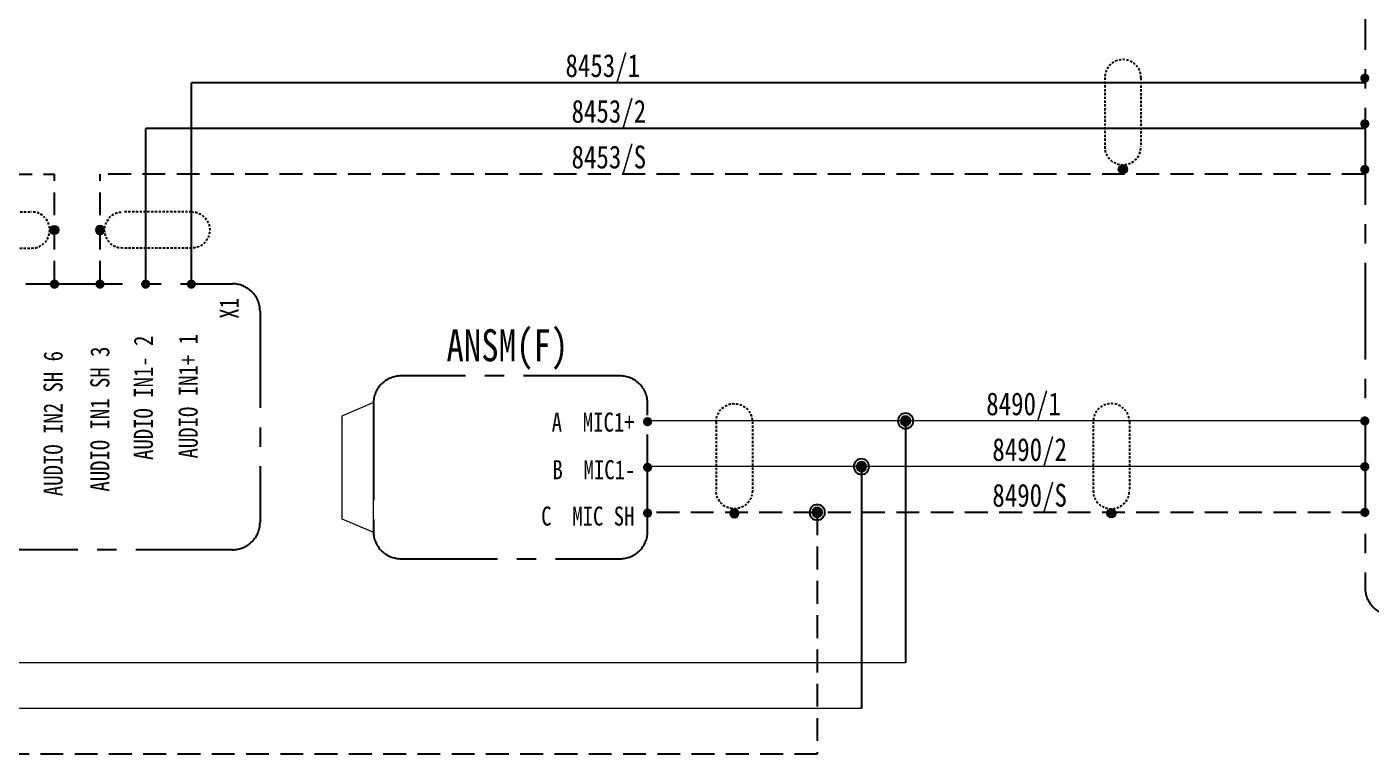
# Model space of a CAD drawing. Header units: millimetres. Extents: x 1204 to 1763, y -128 to 303.
# Drawn here: x 1556.4 to 1644.6, y -57.3 to -9.6 of the extents above; entities that cross this region are included whole.
import ezdxf
from ezdxf.enums import TextEntityAlignment as Align

# ---------------------------------------------------------------- set-up
doc = ezdxf.new("R2010")
doc.units = ezdxf.units.MM
doc.linetypes.add('CENTER', pattern=[50.8, 31.75, -6.35, 6.35, -6.35])
doc.linetypes.add('HIDDEN', pattern=[0.375, 0.25, -0.125])
for name, color, linetype, lineweight in [('1', 7, 'Continuous', 15), ('7', 7, 'Continuous', 15), ('LINE', 7, 'Continuous', 15), ('TEXT', 7, 'Continuous', 15)]:
    doc.layers.add(name, color=color, linetype=linetype, lineweight=lineweight)
for name, color, linetype in [('AUDIO+', 26, 'Continuous'), ('AUDIO-', 30, 'Continuous'), ('SHIELD', 41, 'Continuous')]:
    doc.layers.add(name, color=color, linetype=linetype)
doc.styles.add('ROMANS', font='txt', dxfattribs={"height": 0.2})

# ---------------------------------------------------------------- blocks, each defined once
blk = doc.blocks.new('BALL')
at = {"layer": 'LINE'}
h = blk.add_hatch(color=256, dxfattribs=at)
h.paths.add_polyline_path([(203.75, 320.229, 0.41419), (203.5, 319.979), (203.75, 319.979)])
h.paths.add_polyline_path([(203.75, 320.229), (203.75, 319.979), (204, 319.979, 0.41419)])
h.paths.add_polyline_path([(204, 319.979, 0.00002), (204, 319.979), (203.5, 319.979, 1.00004)])
blk.add_circle((203.75, 319.979), 0.25, dxfattribs=at)
blk = doc.blocks.new('A$C38FC7A60')
at = {"layer": 'SHIELD', "linetype": 'HIDDEN'}
for p, q in [((-1.98, 10), (-1.98, 2.5)), ((0, 0), (0, 0.52))]:
    blk.add_line(p, q, dxfattribs=at)
for points in [[(-1.98, 10), (-1.98, 10), (-1.94, 10.52), (-1.94, 10.52), (-1.23, 12.78), (1.93, 12.35), (1.98, 10), (1.98, 10), (1.98, 2.5), (1.98, 2.5)], [(1.98, 2.5), (1.98, 2.5), (1.94, 1.98), (1.94, 1.98), (1.34, 0.01), (-1.34, 0.01), (-1.94, 1.98), (-1.94, 1.98), (-1.98, 2.5), (-1.98, 2.5)]]:
    blk.add_open_spline(points, degree=3, knots=[0, 0, 0, 0, 1, 1, 1, 2, 2, 2, 3, 3, 3, 3], dxfattribs=at)
at = {"layer": 'SHIELD', "linetype": 'HIDDEN', "xscale": -2, "yscale": 2, "zscale": 2}
blk.add_blockref('BALL', (407.5, -639.96), dxfattribs=at)
blk = doc.blocks.new('WDDOT')
for radius in [0.72, 0.449, 0.223]:
    blk.add_circle((0, 0), radius)

msp = doc.modelspace()

# ---------------------------------------------------------------- linework, layer by layer
for p, q in [((1614.07, -35.462), (1614.07, -51.329)), ((1611.171, -38.462), (1611.171, -54.329))]:
    msp.add_line(p, q)
at = {"color": 1, "linetype": 'CENTER', "ltscale": 0.2}
for points in [[(1679.379, 261.197), (1646.04, 261.197, 0.414214), (1644.24, 259.397), (1644.24, -46.418, 0.414214), (1646.04, -48.218), (1679.379, -48.218, 0.414214), (1681.179, -46.418), (1681.179, 259.397, 0.414214)], [(1571.686, -28.262), (1571.686, -42.116, -0.414214), (1569.886, -43.916), (1535.986, -43.916, -0.414214), (1534.186, -42.116), (1534.186, -28.262, -0.414214), (1535.986, -26.462), (1569.886, -26.462, -0.414214)], [(1597.132, -42.71), (1597.132, -34.31, 0.414214), (1595.332, -32.51), (1580.932, -32.51, 0.414214), (1579.132, -34.31), (1579.132, -42.71, 0.414214), (1580.932, -44.51), (1595.332, -44.51, 0.414214)]]:
    msp.add_lwpolyline(points, format="xyb", close=True, dxfattribs=at)
at = {"const_width": 0.3}
for points in [[(1644.367, -12.962, -1), (1644.067, -12.962, -1)], [(1644.367, -15.962, -1), (1644.067, -15.962, -1)], [(1644.367, -18.962, -1), (1644.067, -18.962, -1)], [(1558.194, -26.335, -1), (1558.194, -26.635, -1)], [(1561.178, -26.335, 1), (1561.178, -26.635, 1)], [(1564.178, -26.335, 1), (1564.178, -26.635, 1)], [(1567.178, -26.335, 1), (1567.178, -26.635, 1)], [(1597.282, -35.51, 1), (1596.982, -35.51, 1)], [(1614.218, -35.447, -1), (1613.918, -35.447, -1)], [(1644.367, -35.462, -1), (1644.067, -35.462, -1)], [(1597.282, -38.51, 1), (1596.982, -38.51, 1)], [(1611.318, -38.447, -1), (1611.018, -38.447, -1)], [(1644.367, -38.462, -1), (1644.067, -38.462, -1)], [(1597.282, -41.51, 1), (1596.982, -41.51, 1)], [(1608.419, -41.447, -1), (1608.119, -41.447, -1)], [(1644.367, -41.462, -1), (1644.067, -41.462, -1)]]:
    msp.add_lwpolyline(points, format="xyb", close=True, dxfattribs=at)
at = {"layer": '1'}
for p, q in [((1644.217, -35.462), (1597.132, -35.462)), ((1644.217, -38.462), (1597.132, -38.462)), ((1614.07, -51.329), (1503.867, -51.329)), ((1611.171, -54.329), (1503.867, -54.329))]:
    msp.add_line(p, q, dxfattribs=at)
at = {"layer": '7', "color": 0}
for p, q in [((1579.132, -34.262), (1577.053, -35.141)), ((1579.132, -42.758), (1579.132, -34.262)), ((1577.053, -35.141), (1577.053, -41.879)), ((1577.053, -41.879), (1579.132, -42.758))]:
    msp.add_line(p, q, dxfattribs=at)
at = {"layer": 'AUDIO+'}
for p in [(1644.217, -13.262), (1567.186, -26.462)]:
    msp.add_line(p, (1567.186, -13.262), dxfattribs=at)
at = {"layer": 'AUDIO-'}
for p in [(1644.217, -16.262), (1564.186, -26.462)]:
    msp.add_line(p, (1564.186, -16.262), dxfattribs=at)
at = {"layer": 'SHIELD', "linetype": 'HIDDEN', "ltscale": 6}
for p, q in [((1390.977, -19.262), (1558.186, -19.262)), ((1558.186, -26.462), (1558.186, -19.262)), ((1644.217, -19.262), (1561.186, -19.262)), ((1561.186, -26.462), (1561.186, -19.262)), ((1644.217, -41.462), (1597.132, -41.462)), ((1608.272, -41.462), (1608.272, -57.329)), ((1608.272, -57.329), (1503.867, -57.329))]:
    msp.add_line(p, q, dxfattribs=at)

# ---------------------------------------------------------------- block references
at = {"xscale": -0.7000000000000455, "yscale": 0.7000000000000455, "zscale": 0.7000000000000455}
for p in [(1614.07, -35.462), (1611.171, -38.462), (1608.272, -41.462)]:
    msp.add_blockref('WDDOT', p, dxfattribs=at)
at = {"layer": '7', "yscale": 0.599999999999909, "zscale": 0.599999999999909}
for p, xscale in [((1628.335, -18.948), -0.599999999999909), ((1602.822, -41.531), 0.599999999999909), ((1627.572, -41.531), -0.599999999999909)]:
    msp.add_blockref('A$C38FC7A60', p, dxfattribs=dict(at, xscale=xscale))
at = {"layer": '7', "yscale": 0.5999999999999659, "zscale": 0.5999999999999659}
for p, xscale, rotation in [((1558.186, -22.933), -0.5999999999999659, 90), ((1561.186, -22.933), 0.5999999999999659, 270)]:
    msp.add_blockref('A$C38FC7A60', p, dxfattribs=dict(at, xscale=xscale, rotation=rotation))

# ---------------------------------------------------------------- texts
at = {"style": 'ROMANS', "width": 0.8}
for s, p in [('AUDIO IN1- 2', (1564.027, -38.024)), ('AUDIO IN1+ 1', (1566.969, -37.925)), ('AUDIO IN1 SH 3', (1561.172, -40.105)), ('AUDIO IN2 SH 6', (1558.1, -40.397))]:
    msp.add_text(s, height=1.25, rotation=90, dxfattribs=at).set_placement(p, align=Align.MIDDLE_LEFT)
for s, p in [('A  MIC1+', (1596.278, -35.538)), ('B  MIC1-', (1596.33, -38.662)), ('C  MIC SH', (1596.269, -41.707))]:
    msp.add_text(s, height=1.25, dxfattribs=at).set_placement(p, align=Align.MIDDLE_RIGHT)
at = {"layer": 'TEXT', "style": 'ROMANS', "width": 0.8}
for s, p in [('8453/1', (1596.638, -12.138)), ('8453/2', (1597.038, -15.138)), ('8453/S', (1597.038, -18.138)), ('8490/1', (1624.263, -34.338)), ('8490/2', (1624.663, -37.338)), ('8490/S', (1624.663, -40.338))]:
    msp.add_text(s, height=1.5, dxfattribs=at).set_placement(p, align=Align.MIDDLE_RIGHT)
msp.add_text('X1', height=1.25, rotation=90, dxfattribs=at).set_placement((1569.653, -27.396), align=Align.MIDDLE_RIGHT)
at = {"layer": 'TEXT', "lineweight": 0, "style": 'ROMANS', "width": 0.8}
msp.add_text('ANSM(F)', height=2.1, dxfattribs=at).set_placement((1587.926, -31.545), align=Align.CENTER)

doc.saveas('drawing.dxf')
